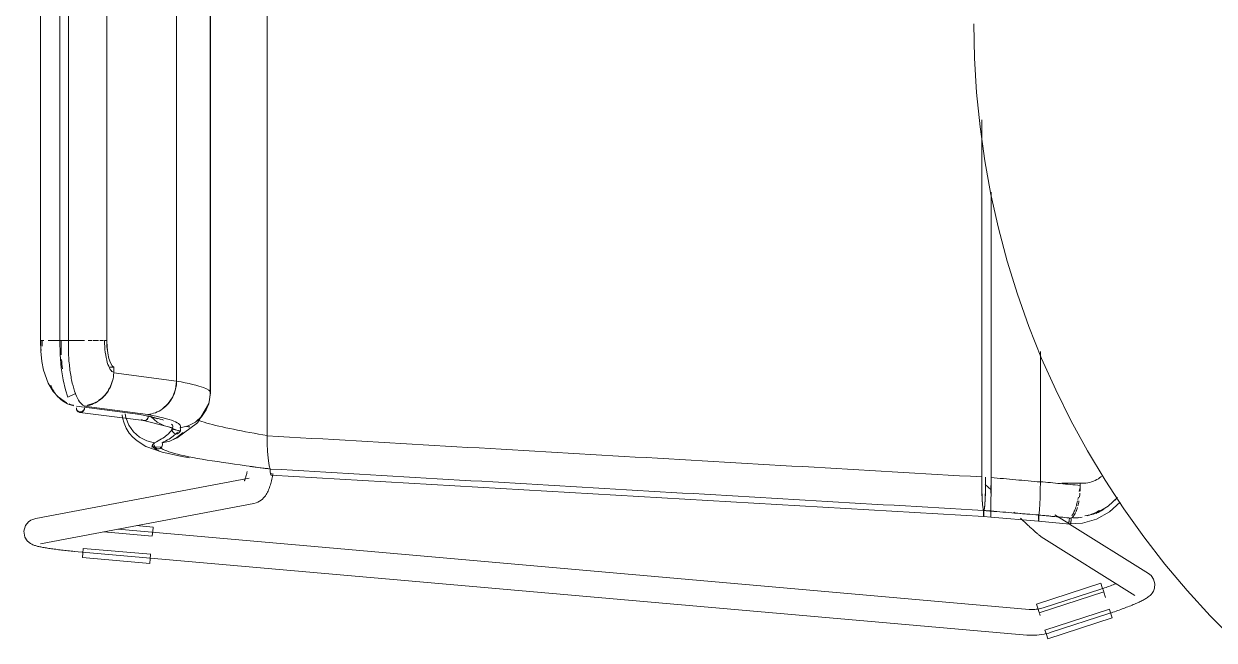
# Model space of a CAD drawing. Header units: millimetres. Extents: x 79795 to 317870, y -36033 to 97293.
# Drawn here: x 213355 to 213909, y 12019 to 12306 of the extents above; entities that cross this region are included whole.
import ezdxf

# ---------------------------------------------------------------- set-up
doc = ezdxf.new("R2010")
doc.units = ezdxf.units.MM
doc.header["$MEASUREMENT"] = 0
doc.layers.add('I-FURN', color=8, linetype='CONTINUOUS', lineweight=9)

msp = doc.modelspace()

# ---------------------------------------------------------------- linework, layer by layer
at = {"layer": 'I-FURN'}
for p, q in [((213468.3, 12497.27), (213468.3, 12113.87)), ((213468.3, 12113.87), (213468.3, 12497.27)), ((213441.8, 12477.97), (213441.8, 12133.18)), ((213441.8, 12133.18), (213441.8, 12477.97)), ((213426.2, 12471.93), (213426.2, 12139.22)), ((213426.2, 12139.22), (213426.2, 12471.93)), ((213362.83, 12453), (213362.83, 12158.15)), ((213371.87, 12453), (213371.87, 12158.15)), ((213375.83, 12158.15), (213375.83, 12453)), ((213393.67, 12453), (213393.67, 12158.15)), ((213393.73, 12158.15), (213393.73, 12453)), ((213441.95, 12133.72), (213441.95, 12438.52)), ((213797.34, 12305.57), (213797.66, 12289.58)), ((213797.66, 12289.58), (213798.62, 12273.61)), ((213798.62, 12273.61), (213800.21, 12257.69)), ((213801.03, 12260.89), (213801.03, 12094.62)), ((213801.03, 12094.62), (213801.03, 12260.89)), ((213800.21, 12257.69), (213802.45, 12241.85)), ((213802.45, 12241.85), (213805.31, 12226.11)), ((213805.31, 12226.11), (213808.8, 12210.49)), ((213805.35, 12227.19), (213805.35, 12094.36)), ((213805.35, 12094.36), (213805.35, 12227.19)), ((213808.8, 12210.49), (213812.91, 12195.03)), ((213812.91, 12195.03), (213817.64, 12179.75)), ((213817.64, 12179.75), (213822.98, 12164.66)), ((213822.98, 12164.66), (213828.91, 12149.81)), ((213362.83, 12158.15), (213362.94, 12153.12)), ((213362.83, 12158.15), (213363, 12158.15)), ((213364.32, 12158.15), (213362.85, 12158.15)), ((213368.93, 12158.15), (213366.35, 12158.15)), ((213369.09, 12158.15), (213372.11, 12158.15)), ((213372.11, 12158.15), (213369.1, 12158.15)), ((213371.87, 12158.15), (213371.96, 12151.61)), ((213371.87, 12158.15), (213371.94, 12158.15)), ((213375.72, 12158.15), (213371.87, 12158.15)), ((213371.94, 12158.15), (213372.14, 12158.15)), ((213372.14, 12158.15), (213372.44, 12158.15)), ((213372.44, 12158.15), (213372.83, 12158.15)), ((213372.83, 12158.15), (213373.28, 12158.15)), ((213373.28, 12158.15), (213373.78, 12158.15)), ((213373.78, 12158.15), (213374.27, 12158.15)), ((213374.27, 12158.15), (213374.75, 12158.15)), ((213374.75, 12158.15), (213375.17, 12158.15)), ((213375.17, 12158.15), (213375.5, 12158.15)), ((213375.5, 12158.15), (213375.72, 12158.15)), ((213375.8, 12158.15), (213379.61, 12158.15)), ((213379.62, 12158.15), (213375.8, 12158.15)), ((213383.37, 12158.15), (213379.81, 12158.15)), ((213386.84, 12158.15), (213385, 12158.15)), ((213389.82, 12158.15), (213387.36, 12158.15)), ((213392.15, 12158.15), (213390.41, 12158.15)), ((213393.84, 12155.11), (213393.73, 12158.15)), ((213394.16, 12152.26), (213393.84, 12155.11)), ((213362.94, 12153.12), (213363.45, 12148.3)), ((213363.45, 12148.3), (213364.24, 12144.26)), ((213371.96, 12151.61), (213372.45, 12145.48)), ((213394.67, 12149.77), (213394.16, 12152.26)), ((213395.34, 12147.78), (213394.67, 12149.77)), ((213396.13, 12146.43), (213395.34, 12147.78)), ((213828.32, 12092.42), (213828.32, 12152.97)), ((213828.32, 12152.97), (213828.32, 12092.42)), ((213828.91, 12149.81), (213835.44, 12135.2)), ((213364.24, 12144.26), (213366.37, 12138.21)), ((213372.45, 12145.48), (213373.3, 12139.86)), ((213395.33, 12145.79), (213396.99, 12145.79)), ((213396.99, 12145.79), (213396.13, 12146.43)), ((213396.92, 12143.08), (213396.99, 12145.79)), ((213426.2, 12139.22), (213396.92, 12143.08)), ((213366.37, 12138.21), (213368.76, 12134.33)), ((213373.3, 12139.86), (213374.39, 12135.17)), ((213425.72, 12135.45), (213426.2, 12139.22)), ((213368.76, 12134.33), (213371.05, 12131.86)), ((213371.05, 12131.86), (213374.95, 12129.18)), ((213374.39, 12135.17), (213375.56, 12131.72)), ((213375.56, 12131.72), (213379.1, 12133.48)), ((213422.33, 12128.79), (213424.41, 12131.9)), ((213424.41, 12131.9), (213425.72, 12135.45)), ((213441.95, 12133.72), (213441.15, 12128.68)), ((213441.8, 12133.18), (213441.32, 12129.39)), ((213441.33, 12129.39), (213441.8, 12133.18)), ((213835.44, 12135.2), (213842.54, 12120.86)), ((213374.95, 12129.18), (213375.15, 12129.08)), ((213379.58, 12127.54), (213409.27, 12123.69)), ((213383.11, 12127.08), (213385.55, 12126.76)), ((213383.12, 12127.51), (213412.82, 12123.67)), ((213419.59, 12126.3), (213422.33, 12128.79)), ((213441.08, 12128.53), (213435.97, 12119.88)), ((213439.95, 12125.82), (213437.78, 12122.69)), ((213437.79, 12122.68), (213439.96, 12125.82)), ((213441.15, 12128.68), (213439.78, 12125.51)), ((213441.32, 12129.39), (213439.95, 12125.82)), ((213439.96, 12125.82), (213441.33, 12129.39)), ((213381.14, 12124.7), (213410.92, 12120.84)), ((213400.92, 12123.57), (213401.07, 12122.15)), ((213401.07, 12122.15), (213401.73, 12119.65)), ((213402.59, 12122.3), (213402.21, 12124.04)), ((213402.21, 12124.04), (213402.58, 12122.29)), ((213402.58, 12122.29), (213403.98, 12118.78)), ((213414.79, 12122.44), (213408.49, 12123.82)), ((213409.85, 12121.37), (213410.24, 12121.08)), ((213410.24, 12121.08), (213410.68, 12120.89)), ((213410.68, 12120.89), (213411.15, 12120.83)), ((213410.84, 12120.86), (213422.45, 12117.89)), ((213411.15, 12120.83), (213411.62, 12120.89)), ((213411.62, 12120.89), (213412.06, 12121.08)), ((213412.06, 12121.08), (213412.44, 12121.38)), ((213412.44, 12121.38), (213412.74, 12121.76)), ((213412.74, 12121.76), (213412.94, 12122.21)), ((213412.82, 12123.67), (213414.16, 12123.9)), ((213412.94, 12122.21), (213413.02, 12122.7)), ((213413.02, 12122.7), (213412.98, 12123.2)), ((213414.11, 12122.92), (213414.32, 12122.68)), ((213414.32, 12122.68), (213417.19, 12120.18)), ((213417.22, 12121.68), (213414.79, 12122.44)), ((213417.19, 12120.18), (213420.59, 12118.42)), ((213434.91, 12120.18), (213431.52, 12118.43)), ((213431.52, 12118.42), (213434.92, 12120.18)), ((213437.78, 12122.69), (213434.91, 12120.18)), ((213434.92, 12120.18), (213437.79, 12122.68)), ((213842.54, 12120.86), (213850.21, 12106.82)), ((213401.73, 12119.65), (213402.75, 12117.28)), ((213402.75, 12117.28), (213404.13, 12115.08)), ((213403.98, 12118.78), (213406.15, 12115.7)), ((213404.13, 12115.08), (213405.81, 12113.11)), ((213406.15, 12115.7), (213408.98, 12113.22)), ((213420.59, 12118.42), (213424.3, 12117.53)), ((213422.45, 12117.89), (213427.78, 12115.72)), ((213424.02, 12116.85), (213427.91, 12116.02)), ((213424.1, 12116.57), (213424.14, 12117.06)), ((213424.14, 12117.06), (213424.1, 12116.56)), ((213424.18, 12116.07), (213424.1, 12116.57)), ((213424.1, 12116.56), (213424.18, 12116.07)), ((213424.14, 12117.06), (213424.3, 12117.53)), ((213424.3, 12117.53), (213424.14, 12117.06)), ((213424.39, 12115.62), (213424.18, 12116.07)), ((213424.18, 12116.07), (213424.38, 12115.62)), ((213424.38, 12115.62), (213424.7, 12115.24)), ((213424.7, 12115.24), (213424.39, 12115.62)), ((213425.1, 12114.95), (213424.7, 12115.24)), ((213424.7, 12115.24), (213425.1, 12114.94)), ((213425.56, 12114.76), (213425.1, 12114.95)), ((213425.1, 12114.94), (213425.56, 12114.75)), ((213426.05, 12114.69), (213425.56, 12114.76)), ((213425.56, 12114.75), (213426.05, 12114.69)), ((213426.54, 12114.76), (213426.05, 12114.69)), ((213426.05, 12114.69), (213426.54, 12114.75)), ((213429.19, 12115.35), (213426.36, 12112.96)), ((213426.36, 12112.94), (213429.19, 12115.35)), ((213435.97, 12119.88), (213426.43, 12112.9)), ((213427, 12114.95), (213426.54, 12114.76)), ((213426.54, 12114.75), (213427.01, 12114.94)), ((213427.41, 12115.24), (213427, 12114.95)), ((213427.01, 12114.94), (213427.41, 12115.24)), ((213427.72, 12115.62), (213427.41, 12115.24)), ((213427.41, 12115.24), (213427.72, 12115.62)), ((213427.92, 12116.07), (213427.72, 12115.62)), ((213427.72, 12115.62), (213427.93, 12116.07)), ((213427.8, 12117.53), (213427.97, 12117.06)), ((213427.81, 12117.53), (213431.52, 12118.42)), ((213427.97, 12117.06), (213427.81, 12117.53)), ((213428.01, 12116.57), (213427.92, 12116.07)), ((213427.93, 12116.07), (213428.01, 12116.56)), ((213427.97, 12117.06), (213428.01, 12116.57)), ((213428.01, 12116.56), (213427.97, 12117.06)), ((213405.81, 12113.11), (213407.78, 12111.37)), ((213407.78, 12111.37), (213411.89, 12108.86)), ((213408.98, 12113.22), (213412.3, 12111.48)), ((213412.3, 12111.48), (213415.93, 12110.57)), ((213415.93, 12110.57), (213414.11, 12110.91)), ((213415.01, 12109.66), (213414.69, 12108.5)), ((213415.72, 12109.6), (213415.8, 12109.11)), ((213415.8, 12109.11), (213415.73, 12109.6)), ((213415.77, 12110.1), (213415.93, 12110.57)), ((213415.93, 12110.57), (213415.77, 12110.1)), ((213416, 12108.66), (213415.8, 12109.11)), ((213415.8, 12109.11), (213415.99, 12108.65)), ((213419.51, 12109.06), (213419.3, 12108.61)), ((213419.3, 12108.6), (213419.51, 12109.05)), ((213423.03, 12111.31), (213419.42, 12110.52)), ((213419.42, 12110.52), (213423.03, 12111.3)), ((213419.42, 12110.52), (213419.57, 12110.05)), ((213419.57, 12110.05), (213419.42, 12110.52)), ((213419.6, 12109.55), (213419.51, 12109.06)), ((213419.51, 12109.05), (213419.6, 12109.55)), ((213419.57, 12110.05), (213419.6, 12109.55)), ((213419.6, 12109.55), (213419.57, 12110.05)), ((213426.35, 12112.96), (213423.03, 12111.31)), ((213423.03, 12111.3), (213426.36, 12112.94)), ((213426.43, 12112.9), (213424.68, 12112.01)), ((213468.3, 12113.87), (213468.36, 12110.11)), ((213468.36, 12110.1), (213468.3, 12113.8)), ((213468.36, 12110.11), (213468.51, 12106.57)), ((213468.51, 12106.57), (213468.36, 12110.04)), ((213411.89, 12108.86), (213419.52, 12106.19)), ((213414.69, 12108.5), (213418.54, 12108.69)), ((213415.99, 12108.65), (213416.3, 12108.26)), ((213416.3, 12108.27), (213416, 12108.66)), ((213416.7, 12107.97), (213416.3, 12108.27)), ((213416.3, 12108.26), (213416.7, 12107.96)), ((213417.15, 12107.77), (213416.7, 12107.97)), ((213416.7, 12107.96), (213417.15, 12107.77)), ((213417.63, 12107.7), (213417.15, 12107.77)), ((213417.15, 12107.77), (213417.63, 12107.69)), ((213418.12, 12107.76), (213417.63, 12107.7)), ((213417.63, 12107.69), (213418.12, 12107.75)), ((213418.58, 12107.94), (213418.12, 12107.76)), ((213418.12, 12107.75), (213418.58, 12107.94)), ((213418.98, 12108.23), (213418.58, 12107.94)), ((213418.58, 12107.94), (213418.98, 12108.23)), ((213419.3, 12108.61), (213418.98, 12108.23)), ((213418.98, 12108.23), (213419.3, 12108.6)), ((213419.52, 12106.19), (213428.04, 12104.3)), ((213428.04, 12104.3), (213432.1, 12103.57)), ((213468.51, 12106.57), (213468.75, 12103.47)), ((213468.75, 12103.47), (213468.51, 12106.52)), ((213468.75, 12103.47), (213469.06, 12100.97)), ((213469.06, 12100.97), (213468.75, 12103.44)), ((213850.21, 12106.82), (213858.43, 12093.1)), ((213469.06, 12100.97), (213469.43, 12099.23)), ((213469.43, 12099.23), (213469.06, 12100.96)), ((213469.43, 12099.23), (213469.83, 12098.32)), ((213469.83, 12098.32), (213469.43, 12099.23)), ((213469.83, 12098.32), (213469.81, 12097.85)), ((213469.81, 12097.85), (213469.83, 12098.32)), ((213469.81, 12097.85), (213469.81, 12097.36)), ((213469.81, 12097.35), (213469.81, 12097.85)), ((213459.94, 12094.06), (213360.65, 12075.24)), ((213457.71, 12092.84), (213457.72, 12092.86)), ((213457.72, 12092.86), (213457.77, 12092.93)), ((213457.77, 12092.93), (213457.81, 12093.02)), ((213457.81, 12093.02), (213457.89, 12093.17)), ((213457.89, 12093.17), (213457.97, 12093.37)), ((213457.97, 12093.37), (213458.07, 12093.6)), ((213458.07, 12093.6), (213458.17, 12093.87)), ((213458.17, 12093.87), (213458.28, 12094.17)), ((213458.28, 12094.17), (213458.39, 12094.51)), ((213458.39, 12094.51), (213458.49, 12094.87)), ((213458.49, 12094.87), (213458.6, 12095.27)), ((213458.6, 12095.27), (213458.71, 12095.69)), ((213458.71, 12095.69), (213458.81, 12096.14)), ((213458.81, 12096.14), (213458.91, 12096.61)), ((213458.91, 12096.61), (213459.01, 12097.1)), ((213469.81, 12097.36), (213469.82, 12096.86)), ((213469.81, 12096.86), (213469.81, 12097.35)), ((213469.84, 12096.41), (213469.81, 12096.86)), ((213469.82, 12096.86), (213469.84, 12096.41)), ((213469.84, 12096.41), (213469.87, 12096.02)), ((213469.87, 12096.02), (213469.84, 12096.41)), ((213469.87, 12096.02), (213469.91, 12095.73)), ((213469.91, 12095.72), (213469.87, 12096.02)), ((213470.02, 12095.46), (213470.07, 12095.52)), ((213470.07, 12095.52), (213470.02, 12095.46)), ((213801.93, 12076.17), (213470.02, 12095.46)), ((213470.12, 12095.71), (213470.16, 12096)), ((213470.17, 12095.99), (213470.12, 12095.7)), ((213470.16, 12096), (213470.2, 12096.38)), ((213470.2, 12096.37), (213470.17, 12095.99)), ((213470.21, 12092.22), (213470.37, 12092.86)), ((213470.37, 12092.86), (213470.52, 12093.52)), ((213470.52, 12093.52), (213470.67, 12094.19)), ((213470.67, 12094.19), (213470.8, 12094.87)), ((213470.8, 12094.87), (213470.93, 12095.56)), ((213470.93, 12095.56), (213471.04, 12096.27)), ((213801.03, 12094.62), (213801.06, 12090.84)), ((213802.79, 12090.83), (213802.82, 12094.51)), ((213805.35, 12094.36), (213805.35, 12090.57)), ((213805.35, 12090.57), (213805.35, 12094.36)), ((213828.29, 12088.65), (213828.32, 12092.42)), ((213858.43, 12093.1), (213867.2, 12079.72)), ((213467.86, 12086.44), (213468.18, 12086.98)), ((213468.18, 12086.98), (213468.47, 12087.51)), ((213468.47, 12087.51), (213468.75, 12088.07)), ((213468.75, 12088.07), (213469, 12088.63)), ((213469, 12088.63), (213469.23, 12089.2)), ((213469.23, 12089.2), (213469.45, 12089.78)), ((213469.45, 12089.78), (213469.66, 12090.37)), ((213469.66, 12090.37), (213469.85, 12090.97)), ((213469.85, 12090.97), (213470.04, 12091.59)), ((213470.04, 12091.59), (213470.21, 12092.22)), ((213801.06, 12090.84), (213801.14, 12087.27)), ((213801.14, 12087.27), (213801.26, 12084.14)), ((213802.59, 12084.16), (213802.71, 12087.28)), ((213802.67, 12091.13), (213805.34, 12088.56)), ((213802.71, 12087.28), (213802.79, 12090.83)), ((213805.23, 12087.01), (213805.22, 12090.57)), ((213805.22, 12090.57), (213805.23, 12087.01)), ((213805.34, 12087), (213805.33, 12083.87)), ((213805.33, 12083.87), (213805.34, 12087)), ((213805.35, 12090.57), (213805.34, 12087.01)), ((213805.34, 12087), (213805.35, 12090.57)), ((213828.29, 12088.56), (213828.21, 12085.05)), ((213828.22, 12085.12), (213828.29, 12088.56)), ((213828.32, 12092.3), (213828.29, 12088.65)), ((213838.36, 12091.71), (213848.11, 12091.71)), ((213846.87, 12091.76), (213846.87, 12090.72)), ((213362.88, 12063.45), (213462.17, 12082.27)), ((213462.17, 12082.27), (213463.16, 12082.52)), ((213463.16, 12082.52), (213464.05, 12082.89)), ((213464.05, 12082.89), (213464.84, 12083.33)), ((213464.84, 12083.33), (213465.53, 12083.81)), ((213465.53, 12083.81), (213466.13, 12084.32)), ((213466.13, 12084.32), (213466.65, 12084.84)), ((213466.65, 12084.84), (213467.1, 12085.37)), ((213467.1, 12085.37), (213467.5, 12085.9)), ((213467.5, 12085.9), (213467.86, 12086.44)), ((213801.26, 12084.14), (213801.42, 12081.64)), ((213801.42, 12081.64), (213801.62, 12079.89)), ((213802.24, 12079.91), (213802.43, 12081.66)), ((213802.43, 12081.66), (213802.59, 12084.16)), ((213805.25, 12081.39), (213805.24, 12083.89)), ((213805.24, 12083.88), (213805.25, 12081.38)), ((213805.26, 12079.64), (213805.25, 12081.39)), ((213805.25, 12081.38), (213805.26, 12079.63)), ((213805.32, 12081.37), (213805.31, 12079.62)), ((213805.31, 12079.62), (213805.32, 12081.37)), ((213805.33, 12083.87), (213805.32, 12081.37)), ((213805.32, 12081.37), (213805.33, 12083.87)), ((213827.95, 12079.54), (213828.1, 12082.02)), ((213828.1, 12081.98), (213827.95, 12079.54)), ((213828.1, 12082.02), (213828.22, 12085.12)), ((213828.21, 12085.05), (213828.1, 12082.02)), ((213859.94, 12081), (213864.16, 12085.03)), ((213860.52, 12078.32), (213865.52, 12082.92)), ((213801.62, 12079.89), (213801.83, 12079)), ((213801.83, 12079), (213801.82, 12078.53)), ((213801.82, 12078.53), (213801.82, 12078.04)), ((213801.82, 12078.04), (213801.82, 12077.55)), ((213801.82, 12077.55), (213801.83, 12077.1)), ((213801.83, 12077.1), (213801.85, 12076.72)), ((213801.85, 12076.72), (213801.87, 12076.42)), ((213801.87, 12076.42), (213801.9, 12076.23)), ((213801.9, 12076.23), (213801.93, 12076.17)), ((213801.93, 12076.17), (213801.95, 12076.24)), ((213801.93, 12076.16), (213805.29, 12075.9)), ((213801.95, 12076.24), (213801.98, 12076.43)), ((213801.98, 12076.43), (213802, 12076.72)), ((213802, 12076.72), (213802.02, 12077.1)), ((213802.02, 12077.1), (213802.03, 12077.56)), ((213802.03, 12079.01), (213802.24, 12079.91)), ((213802.04, 12078.54), (213802.03, 12079.01)), ((213802.03, 12077.56), (213802.04, 12078.05)), ((213802.04, 12078.05), (213802.04, 12078.54)), ((213805.28, 12078.27), (213805.28, 12078.74)), ((213805.28, 12078.74), (213805.28, 12078.27)), ((213805.28, 12077.77), (213805.28, 12078.27)), ((213805.28, 12078.27), (213805.28, 12077.77)), ((213805.28, 12077.28), (213805.28, 12077.77)), ((213805.28, 12077.77), (213805.28, 12077.28)), ((213805.28, 12076.83), (213805.28, 12077.28)), ((213805.28, 12077.28), (213805.28, 12076.83)), ((213805.28, 12076.45), (213805.28, 12076.83)), ((213805.28, 12076.83), (213805.28, 12076.44)), ((213805.28, 12076.15), (213805.28, 12076.45)), ((213805.28, 12076.44), (213805.28, 12076.15)), ((213805.28, 12075.97), (213805.28, 12076.15)), ((213805.28, 12076.15), (213805.28, 12075.96)), ((213805.29, 12075.9), (213805.28, 12075.97)), ((213805.28, 12075.96), (213805.29, 12075.89)), ((213805.31, 12079.62), (213805.29, 12078.73)), ((213805.29, 12078.73), (213805.31, 12079.62)), ((213805.29, 12078.73), (213805.29, 12078.26)), ((213805.29, 12078.26), (213805.29, 12078.73)), ((213805.29, 12078.26), (213805.29, 12077.77)), ((213805.29, 12077.76), (213805.29, 12078.26)), ((213805.29, 12077.77), (213805.29, 12077.28)), ((213805.29, 12077.27), (213805.29, 12077.76)), ((213805.29, 12077.28), (213805.29, 12076.83)), ((213805.29, 12076.82), (213805.29, 12077.27)), ((213805.29, 12076.83), (213805.29, 12076.44)), ((213805.29, 12076.44), (213805.29, 12076.82)), ((213805.29, 12076.44), (213805.29, 12076.15)), ((213805.29, 12076.15), (213805.29, 12076.44)), ((213805.29, 12076.15), (213805.29, 12075.96)), ((213805.29, 12075.96), (213805.29, 12076.15)), ((213805.29, 12075.96), (213805.29, 12075.9)), ((213805.29, 12075.89), (213805.29, 12075.96)), ((213827.49, 12074.07), (213805.29, 12075.89)), ((213816.53, 12077.8), (213816.02, 12078.28)), ((213827.39, 12076.43), (213827.38, 12075.93)), ((213827.38, 12075.94), (213827.39, 12076.43)), ((213827.39, 12075.45), (213827.38, 12075.94)), ((213827.38, 12075.93), (213827.39, 12075.44)), ((213827.39, 12076.43), (213827.39, 12076.91)), ((213827.39, 12076.9), (213827.39, 12076.43)), ((213827.58, 12076.92), (213827.77, 12077.81)), ((213827.77, 12077.8), (213827.58, 12076.92)), ((213827.59, 12076.45), (213827.58, 12076.92)), ((213827.58, 12076.92), (213827.59, 12076.45)), ((213827.59, 12075.95), (213827.59, 12076.45)), ((213827.59, 12076.45), (213827.59, 12075.95)), ((213827.59, 12075.46), (213827.59, 12075.95)), ((213827.59, 12075.95), (213827.59, 12075.46)), ((213827.77, 12077.81), (213827.95, 12079.54)), ((213827.95, 12079.52), (213827.77, 12077.81)), ((213841.57, 12072.95), (213835.12, 12076.99)), ((213854.11, 12077.63), (213859.94, 12081)), ((213854.51, 12074.93), (213860.52, 12078.32)), ((213867.2, 12079.72), (213876.5, 12066.7)), ((213355.89, 12072.1), (213355.05, 12069.35)), ((213355.89, 12072.1), (213357.21, 12073.68)), ((213357.21, 12073.68), (213358.29, 12074.43)), ((213358.29, 12074.43), (213359.09, 12074.8)), ((213359.09, 12074.8), (213359.71, 12075.02)), ((213359.71, 12075.02), (213360.23, 12075.15)), ((213360.23, 12075.15), (213360.65, 12075.24)), ((213823.1, 12032.98), (213398.75, 12070.26)), ((213415.23, 12071.31), (213407.34, 12072)), ((213415.23, 12071.31), (213415.05, 12069.27)), ((213819.5, 12074.98), (213819.02, 12075.44)), ((213819.98, 12074.54), (213819.5, 12074.98)), ((213820.45, 12074.1), (213819.98, 12074.54)), ((213820.91, 12073.66), (213820.45, 12074.1)), ((213821.36, 12073.24), (213820.91, 12073.66)), ((213821.81, 12072.83), (213821.36, 12073.24)), ((213822.24, 12072.42), (213821.81, 12072.83)), ((213822.67, 12072.03), (213822.24, 12072.42)), ((213823.08, 12071.65), (213822.67, 12072.03)), ((213823.48, 12071.28), (213823.08, 12071.65)), ((213823.87, 12070.93), (213823.48, 12071.28)), ((213824.25, 12070.58), (213823.87, 12070.93)), ((213824.62, 12070.26), (213824.25, 12070.58)), ((213824.97, 12069.94), (213824.62, 12070.26)), ((213827.4, 12074.99), (213827.39, 12075.45)), ((213827.39, 12075.44), (213827.4, 12074.99)), ((213827.42, 12074.61), (213827.44, 12074.32)), ((213827.44, 12074.32), (213827.42, 12074.61)), ((213827.44, 12074.32), (213827.46, 12074.13)), ((213827.46, 12074.13), (213827.44, 12074.32)), ((213827.46, 12074.13), (213827.49, 12074.07)), ((213827.49, 12074.07), (213827.46, 12074.13)), ((213827.51, 12074.14), (213827.49, 12074.07)), ((213827.49, 12074.07), (213827.51, 12074.13)), ((213841.98, 12072.64), (213827.49, 12074.07)), ((213827.51, 12074.13), (213827.54, 12074.32)), ((213827.54, 12074.32), (213827.56, 12074.62)), ((213827.56, 12074.62), (213827.54, 12074.33)), ((213827.57, 12075.01), (213827.56, 12074.62)), ((213827.56, 12074.62), (213827.57, 12075)), ((213827.57, 12075), (213827.59, 12075.46)), ((213827.59, 12075.46), (213827.57, 12075.01)), ((213841.08, 12072.77), (213847.99, 12073.05)), ((213878.71, 12049.68), (213841.94, 12072.71)), ((213847.99, 12073.05), (213854.51, 12074.93)), ((213355.05, 12069.35), (213355.54, 12066.59)), ((213355.54, 12066.59), (213356.58, 12064.94)), ((213356.58, 12064.94), (213357.49, 12064.08)), ((213392.38, 12069.05), (213414.86, 12067.08)), ((213415.05, 12069.27), (213414.87, 12067.2)), ((213825.3, 12069.64), (213824.97, 12069.94)), ((213825.63, 12069.35), (213825.3, 12069.64)), ((213825.93, 12069.08), (213825.63, 12069.35)), ((213826.23, 12068.82), (213825.93, 12069.08)), ((213826.51, 12068.58), (213826.23, 12068.82)), ((213826.77, 12068.35), (213826.51, 12068.58)), ((213827.03, 12068.13), (213826.77, 12068.35)), ((213827.27, 12067.93), (213827.03, 12068.13)), ((213827.5, 12067.74), (213827.27, 12067.93)), ((213827.72, 12067.56), (213827.5, 12067.74)), ((213827.94, 12067.39), (213827.72, 12067.56)), ((213828.17, 12067.22), (213827.94, 12067.39)), ((213828.43, 12067.03), (213828.17, 12067.22)), ((213828.75, 12066.82), (213828.43, 12067.03)), ((213828.75, 12066.82), (213872.34, 12039.51)), ((213876.5, 12066.7), (213886.31, 12054.06)), ((213357.49, 12064.08), (213358.19, 12063.61)), ((213358.19, 12063.61), (213358.75, 12063.3)), ((213358.75, 12063.3), (213359.22, 12063.09)), ((213359.22, 12063.09), (213359.65, 12062.92)), ((213359.65, 12062.92), (213360.06, 12062.78)), ((213360.06, 12062.78), (213360.45, 12062.65)), ((213360.45, 12062.65), (213360.85, 12062.54)), ((213360.85, 12062.54), (213361.25, 12062.43)), ((213361.25, 12062.43), (213361.66, 12062.32)), ((213361.66, 12062.32), (213362.09, 12062.22)), ((213362.09, 12062.22), (213362.53, 12062.13)), ((213362.53, 12062.13), (213362.99, 12062.03)), ((213362.99, 12062.03), (213363.47, 12061.93)), ((213363.47, 12061.93), (213363.97, 12061.84)), ((213363.97, 12061.84), (213364.48, 12061.74)), ((213364.48, 12061.74), (213365.01, 12061.65)), ((213365.01, 12061.65), (213365.57, 12061.56)), ((213365.57, 12061.56), (213366.13, 12061.47)), ((213366.13, 12061.47), (213366.72, 12061.37)), ((213366.72, 12061.37), (213367.32, 12061.28)), ((213367.32, 12061.28), (213367.94, 12061.19)), ((213367.94, 12061.19), (213368.58, 12061.1)), ((213368.58, 12061.1), (213369.23, 12061.01)), ((213369.23, 12061.01), (213369.89, 12060.93)), ((213369.89, 12060.93), (213370.56, 12060.84)), ((213370.56, 12060.84), (213371.25, 12060.75)), ((213371.25, 12060.75), (213371.95, 12060.67)), ((213371.95, 12060.67), (213372.66, 12060.59)), ((213372.66, 12060.59), (213373.38, 12060.5)), ((213373.38, 12060.5), (213374.1, 12060.42)), ((213374.1, 12060.42), (213374.84, 12060.35)), ((213374.84, 12060.35), (213375.58, 12060.27)), ((213375.58, 12060.27), (213376.32, 12060.2)), ((213376.32, 12060.2), (213377.07, 12060.12)), ((213377.07, 12060.12), (213377.82, 12060.05)), ((213377.82, 12060.05), (213378.57, 12059.99)), ((213378.57, 12059.99), (213378.73, 12059.97)), ((213378.73, 12059.97), (213822.05, 12021.03)), ((213382.34, 12057.16), (213382.52, 12059.2)), ((213382.52, 12059.2), (213382.7, 12061.27)), ((213414.12, 12058.63), (213382.71, 12061.39)), ((213413.75, 12054.4), (213382.34, 12057.16)), ((213413.93, 12056.44), (213413.75, 12054.4)), ((213414.11, 12058.51), (213413.93, 12056.44)), ((213886.31, 12054.06), (213896.61, 12041.82)), ((213879.83, 12048.79), (213878.71, 12049.68)), ((213879.83, 12048.79), (213881.06, 12047.06)), ((213856.52, 12045.15), (213826.52, 12035.46)), ((213856.48, 12042.43), (213829.66, 12033.72)), ((213856.81, 12042.54), (213856.48, 12042.43)), ((213856.52, 12045.15), (213857.15, 12043.2)), ((213857.5, 12042.77), (213856.81, 12042.54)), ((213857.15, 12043.2), (213857.79, 12041.23)), ((213858.19, 12043), (213857.5, 12042.77)), ((213858.87, 12043.23), (213858.19, 12043)), ((213859.55, 12043.47), (213858.87, 12043.23)), ((213860.22, 12043.7), (213859.55, 12043.47)), ((213860.89, 12043.94), (213860.22, 12043.7)), ((213861.55, 12044.17), (213860.89, 12043.94)), ((213862.19, 12044.41), (213861.55, 12044.17)), ((213862.83, 12044.64), (213862.19, 12044.41)), ((213863.45, 12044.88), (213862.83, 12044.64)), ((213881.47, 12042.85), (213880.95, 12041.47)), ((213881.06, 12047.06), (213881.64, 12044.83)), ((213881.64, 12044.83), (213881.47, 12042.85)), ((213827.82, 12031.42), (213857.83, 12041.11)), ((213858.66, 12038.53), (213857.86, 12041.01)), ((213875.72, 12037.09), (213875.27, 12036.86)), ((213876.16, 12037.31), (213875.72, 12037.09)), ((213876.59, 12037.54), (213876.16, 12037.31)), ((213877, 12037.77), (213876.59, 12037.54)), ((213877.4, 12038.01), (213877, 12037.77)), ((213877.79, 12038.25), (213877.4, 12038.01)), ((213878.18, 12038.51), (213877.79, 12038.25)), ((213878.57, 12038.79), (213878.18, 12038.51)), ((213878.97, 12039.1), (213878.57, 12038.79)), ((213879.4, 12039.47), (213878.97, 12039.1)), ((213879.86, 12039.93), (213879.4, 12039.47)), ((213880.38, 12040.56), (213879.86, 12039.93)), ((213880.95, 12041.47), (213880.38, 12040.56)), ((213896.61, 12041.82), (213907.4, 12030.01)), ((213823.12, 12032.97), (213823.1, 12032.98)), ((213823.78, 12032.93), (213823.12, 12032.97)), ((213824.45, 12032.91), (213823.78, 12032.93)), ((213825.11, 12032.92), (213824.45, 12032.91)), ((213825.77, 12032.96), (213825.11, 12032.92)), ((213826.43, 12033.02), (213825.77, 12032.96)), ((213827.09, 12033.11), (213826.43, 12033.02)), ((213827.15, 12033.51), (213826.52, 12035.46)), ((213827.74, 12033.22), (213827.09, 12033.11)), ((213827.79, 12031.54), (213827.15, 12033.51)), ((213828.38, 12033.36), (213827.74, 12033.22)), ((213829.03, 12033.53), (213828.38, 12033.36)), ((213829.66, 12033.72), (213829.03, 12033.53)), ((213860.44, 12033.04), (213830.43, 12023.35)), ((213860.47, 12032.92), (213861.11, 12030.95)), ((213861.38, 12031.42), (213860.64, 12031.17)), ((213862.12, 12031.66), (213861.38, 12031.42)), ((213862.85, 12031.91), (213862.12, 12031.66)), ((213863.58, 12032.16), (213862.85, 12031.91)), ((213864.3, 12032.41), (213863.58, 12032.16)), ((213865.02, 12032.67), (213864.3, 12032.41)), ((213865.72, 12032.92), (213865.02, 12032.67)), ((213866.42, 12033.18), (213865.72, 12032.92)), ((213867.11, 12033.43), (213866.42, 12033.18)), ((213867.79, 12033.69), (213867.11, 12033.43)), ((213868.45, 12033.94), (213867.79, 12033.69)), ((213869.11, 12034.19), (213868.45, 12033.94)), ((213869.75, 12034.45), (213869.11, 12034.19)), ((213870.37, 12034.7), (213869.75, 12034.45)), ((213870.98, 12034.94), (213870.37, 12034.7)), ((213871.58, 12035.19), (213870.98, 12034.94)), ((213872.16, 12035.44), (213871.58, 12035.19)), ((213872.72, 12035.68), (213872.16, 12035.44)), ((213873.26, 12035.92), (213872.72, 12035.68)), ((213873.79, 12036.16), (213873.26, 12035.92)), ((213874.3, 12036.39), (213873.79, 12036.16)), ((213874.79, 12036.63), (213874.3, 12036.39)), ((213875.27, 12036.86), (213874.79, 12036.63)), ((213828.23, 12030.16), (213827.96, 12031.01)), ((213861.74, 12029), (213831.73, 12019.31)), ((213833.37, 12022.31), (213860.18, 12031.02)), ((213860.64, 12031.17), (213860.18, 12031.02)), ((213861.11, 12030.95), (213861.74, 12029)), ((213907.4, 12030.01), (213918.65, 12018.63)), ((213822.05, 12021.02), (213823.19, 12020.95)), ((213823.19, 12020.95), (213824.33, 12020.91)), ((213824.33, 12020.91), (213825.47, 12020.93)), ((213825.47, 12020.93), (213826.61, 12020.99)), ((213826.61, 12020.99), (213827.75, 12021.09)), ((213827.75, 12021.09), (213828.88, 12021.24)), ((213828.88, 12021.24), (213830.01, 12021.44)), ((213830.01, 12021.44), (213831.13, 12021.68)), ((213831.1, 12021.26), (213830.47, 12023.23)), ((213831.73, 12019.31), (213831.1, 12021.26)), ((213831.13, 12021.68), (213832.23, 12021.97)), ((213832.23, 12021.97), (213833.32, 12022.29)), ((213833.32, 12022.29), (213833.37, 12022.31))]:
    msp.add_line(p, q, dxfattribs=at)
for centre, major_axis, ratio, start_param, end_param in [((213367.11, 12158.15), (0, -12.4), 0.287441, 4.712389, 4.932602), ((213378.58, 12158.15), (-15.75, 0), 0.000004, 2.669107, 2.851347), ((213411.13, 12139.35), (0, 15.78), 0.955139, 3.737469, 4.704147), ((213411.13, 12139.35), (0, 15.78), 0.955139, 3.495799, 3.737346), ((213411.15, 12122.79), (0, 1.96), 0.955139, 2.379629, 4.923331), ((213411.13, 12139.35), (0, 15.78), 0.955139, 3.254129, 3.495629)]:
    msp.add_ellipse(centre, major_axis=major_axis, ratio=ratio, start_param=start_param, end_param=end_param, dxfattribs=at)
for points in [[(213363.11, 12153.55), (213362.98, 12155.02), (213362.92, 12156.57), (213362.92, 12158.15)], [(213372.51, 12151.55), (213372.4, 12153.73), (213372.36, 12155.93), (213372.4, 12158.15)], [(213396.91, 12143.33), (213396.35, 12143.45), (213395.25, 12144.4), (213393.86, 12147.72), (213392.9, 12152.52), (213392.64, 12156.25), (213392.61, 12158.15)], [(213393.68, 12157.31), (213393.74, 12154.53), (213394.1, 12151.99), (213394.62, 12149.77)], [(213373.08, 12144.99), (213372.9, 12146.41), (213372.73, 12147.86), (213372.62, 12149.33)], [(213383.12, 12127.51), (213384.36, 12127.66), (213386.74, 12128.24), (213390.08, 12130.01), (213392.92, 12132.54), (213395.11, 12135.68), (213396.52, 12139.28), (213396.88, 12141.78), (213396.92, 12143.08)], [(213383.13, 12127.72), (213382.4, 12128.07), (213381, 12129.38), (213379.73, 12131.85), (213379.16, 12133.31)], [(213441.8, 12133.18), (213441.9, 12133.36), (213441.95, 12133.54), (213441.95, 12133.72)], [(213378.25, 12127.98), (213377.57, 12128.14), (213376.89, 12128.34), (213376.23, 12128.59)], [(213388.63, 12129.5), (213387.37, 12128.8), (213386.01, 12128.4), (213384.63, 12128.06)], [(213420.15, 12121.07), (213418.25, 12121.73), (213415.45, 12122.38), (213412.4, 12123.04)], [(213427.8, 12117.53), (213428.36, 12118.56), (213426.39, 12120.6), (213418.33, 12122.65), (213412.82, 12123.67)], [(213424.3, 12117.53), (213424.59, 12118.08), (213424.45, 12118.62), (213423.88, 12119.17)], [(213432.27, 12117.92), (213431.8, 12117.98), (213431.33, 12118.03), (213430.87, 12118.09)], [(213634.54, 12104.21), (213579.08, 12107.4), (213523.66, 12110.6), (213468.3, 12113.8)], [(213801.03, 12094.62), (213745.51, 12097.82), (213689.98, 12101.01), (213634.54, 12104.21)], [(213469.82, 12098.34), (213466.69, 12098.73), (213463.53, 12099.13), (213460.42, 12099.53)], [(213469.83, 12098.32), (213525.07, 12095.1), (213635.66, 12088.66), (213746.42, 12082.22), (213801.83, 12079)], [(213816.84, 12093.33), (213813.01, 12093.67), (213809.18, 12094.01), (213805.35, 12094.36)], [(213828.32, 12092.3), (213824.5, 12092.64), (213820.67, 12092.98), (213816.84, 12093.33)], [(213846.87, 12090.72), (213843.84, 12090.98), (213837.7, 12091.52), (213831.45, 12092.11), (213828.32, 12092.42)], [(213846.45, 12087.88), (213846.52, 12088.35), (213846.57, 12088.83), (213846.62, 12089.3)], [(213846.7, 12087), (213846.65, 12086.39), (213846.59, 12085.79), (213846.51, 12085.2)], [(213846.87, 12090.72), (213846.86, 12089.77), (213846.83, 12088.84), (213846.77, 12087.94)], [(213848.39, 12091.71), (213847.88, 12091.7), (213847.37, 12091.72), (213846.87, 12091.76)], [(213844.95, 12080.93), (213845.2, 12081.74), (213845.43, 12082.61), (213845.65, 12083.53)], [(213846.27, 12083.51), (213846.12, 12082.67), (213845.96, 12081.86), (213845.77, 12081.13)], [(213845.8, 12084.19), (213845.87, 12084.52), (213845.95, 12084.86), (213846.02, 12085.2)], [(213863.85, 12084.69), (213863.6, 12084.4), (213863.34, 12084.11), (213863.07, 12083.82)], [(213805.29, 12078.73), (213804.72, 12078.78), (213803.56, 12078.87), (213802.4, 12078.96), (213801.83, 12079)], [(213802.03, 12079.01), (213802.04, 12078.42), (213802.04, 12076.91), (213801.96, 12076.17), (213801.93, 12076.16)], [(213805.28, 12078.74), (213804.74, 12078.79), (213803.65, 12078.88), (213802.57, 12078.97), (213802.03, 12079.01)], [(213805.29, 12078.73), (213809.01, 12078.43), (213816.45, 12077.83), (213823.87, 12077.22), (213827.58, 12076.92)], [(213842.53, 12075.48), (213840.09, 12075.72), (213835.14, 12076.2), (213830.1, 12076.68), (213827.58, 12076.92)], [(213834.48, 12076.2), (213832.19, 12076.43), (213829.89, 12076.66), (213827.58, 12076.89)], [(213844.7, 12078.03), (213844.38, 12077.34), (213843.68, 12076.19), (213842.93, 12075.63), (213842.53, 12075.48)], [(213842.89, 12076.49), (213843.21, 12076.9), (213843.54, 12077.42), (213843.85, 12078.06)], [(213843.37, 12075.52), (213844.26, 12075.54), (213845.16, 12075.6), (213846.05, 12075.7)], [(213843.96, 12078.31), (213844.26, 12078.95), (213844.53, 12079.69), (213844.8, 12080.51)], [(213847.82, 12075.83), (213846.58, 12075.63), (213845.33, 12075.6), (213844.06, 12075.59)], [(213845.59, 12080.46), (213845.38, 12079.73), (213845.15, 12079.09), (213844.9, 12078.5)], [(213841.23, 12072.83), (213841.28, 12072.87), (213841.37, 12072.99), (213841.5, 12073.29), (213841.62, 12073.67), (213841.71, 12074.13), (213841.78, 12074.62), (213841.81, 12075.12), (213841.81, 12075.43), (213841.8, 12075.58)]]:
    msp.add_open_spline(points, degree=3, dxfattribs=at)
for points, knots in [([(213379.1, 12133.48), (213378.55, 12134.9), (213377.56, 12138.23), (213376.46, 12144.29), (213375.83, 12151.15), (213375.76, 12155.8), (213375.8, 12158.15)], [0.3397465, 0.3397465, 0.3397465, 0.3397465, 0.5, 0.6666667, 0.8333333, 0.9999948, 0.9999948, 0.9999948, 0.9999948]), ([(213367.67, 12137.28), (213367.86, 12136.76), (213368.43, 12135.42), (213369.17, 12134.16), (213369.7, 12133.44)], [0.260519, 0.260519, 0.260519, 0.260519, 0.3333333, 0.4544474, 0.4544474, 0.4544474, 0.4544474]), ([(213396.36, 12139.49), (213396.03, 12138.28), (213394.61, 12134.78), (213392.15, 12131.48), (213390, 12130.35)], [-0.8309955, -0.8309955, -0.8309955, -0.8309955, -0.6666667, -0.3333333, -0.3333333, -0.3333333, -0.3333333]), ([(213441.95, 12133.72), (213441.95, 12134.55), (213439.57, 12136.38), (213431.93, 12138.21), (213426.2, 12139.22)], [0.0892847, 0.0892847, 0.0892847, 0.0892847, 0.5, 1, 1, 1, 1]), ([(213370.32, 12132.64), (213371.12, 12131.7), (213372.93, 12130.02), (213375.75, 12128.43), (213377.66, 12127.96), (213378.4, 12127.8)], [0.5, 0.5, 0.5, 0.5, 0.6666667, 0.8333333, 0.9365189, 0.9365189, 0.9365189, 0.9365189]), ([(213379.54, 12126.66), (213379.53, 12126.52), (213379.55, 12126.3), (213379.62, 12126), (213379.72, 12125.74), (213379.9, 12125.42), (213380.19, 12125.1), (213380.55, 12124.87), (213380.9, 12124.73), (213381.21, 12124.68), (213381.48, 12124.68), (213381.75, 12124.71), (213382, 12124.79), (213382.25, 12124.9), (213382.56, 12125.09), (213382.88, 12125.41), (213383.12, 12125.81), (213383.24, 12126.17), (213383.28, 12126.43), (213383.3, 12126.59), (213383.31, 12126.66)], [0.1111111, 0.1111111, 0.1111111, 0.1111111, 0.1666667, 0.1944444, 0.2222222, 0.2777778, 0.3333333, 0.3888889, 0.4444444, 0.4791667, 0.5138889, 0.5486111, 0.5833333, 0.6180556, 0.6527778, 0.7222222, 0.7916667, 0.8263889, 0.8611111, 0.8888889, 0.8888889, 0.8888889, 0.8888889]), ([(213383.21, 12126.26), (213383.17, 12126.15), (213383.08, 12125.91), (213382.8, 12125.5), (213382.25, 12125.05), (213381.38, 12124.79), (213380.6, 12125.02), (213380.09, 12125.42), (213379.79, 12125.8), (213379.6, 12126.26), (213379.56, 12126.59), (213379.55, 12126.75)], [-0.8125, -0.8125, -0.8125, -0.8125, -0.765625, -0.71875, -0.625, -0.5, -0.375, -0.3125, -0.25, -0.1875, -0.125, -0.125, -0.125, -0.125]), ([(213468.3, 12113.87), (213462.91, 12114.85), (213452.13, 12116.79), (213441.42, 12119.23), (213437.18, 12120.69), (213436.03, 12121.17)], [0, 0, 0, 0, 0.25, 0.5, 0.625, 0.625, 0.625, 0.625]), ([(213415.93, 12110.57), (213418.33, 12111.73), (213421.76, 12113.82), (213423.55, 12115.92), (213424.02, 12116.85)], [0, 0, 0, 0, 0.5, 0.9025383, 0.9025383, 0.9025383, 0.9025383]), ([(213419.42, 12110.52), (213421.83, 12111.69), (213424.48, 12113.32), (213426.15, 12114.94), (213426.55, 12115.4)], [0, 0, 0, 0, 0.5, 0.6963068, 0.6963068, 0.6963068, 0.6963068]), ([(213418.14, 12106.8), (213417.51, 12107.03), (213414.6, 12108.29), (213414.38, 12109.55), (213415.93, 12110.57)], [0.6929173, 0.6929173, 0.6929173, 0.6929173, 0.75, 1, 1, 1, 1]), ([(213469.83, 12098.32), (213462.28, 12099.34), (213447.07, 12101.37), (213428.63, 12104.42), (213420.33, 12106.86), (213418.73, 12108.28), (213418.54, 12108.69)], [0, 0, 0, 0, 0.25, 0.5, 0.75, 0.8499411, 0.8499411, 0.8499411, 0.8499411]), ([(213801.83, 12079), (213801.68, 12079.28), (213801.47, 12080.67), (213801.25, 12084.03), (213801.13, 12087.19), (213801.05, 12090.8), (213801.03, 12093.35), (213801.03, 12094.62)], [-1, -1, -1, -1, -0.666667, -0.5, -0.333333, -0.166667, 0, 0, 0, 0]), ([(213802.82, 12094.51), (213802.82, 12092), (213802.76, 12088.23), (213802.6, 12084.04), (213802.38, 12080.69), (213802.17, 12079.3), (213802.03, 12079.01)], [-0.996036, -0.996036, -0.996036, -0.996036, -0.6666667, -0.5, -0.3333333, 0, 0, 0, 0]), ([(213856.76, 12094.87), (213855.86, 12094.11), (213852.86, 12092.18), (213849.25, 12091.55), (213846.87, 12091.76)], [0.5, 0.5, 0.5, 0.5, 0.6666667, 1, 1, 1, 1]), ([(213801.93, 12076.16), (213801.91, 12076.17), (213801.88, 12076.3), (213801.85, 12076.7), (213801.83, 12077.08), (213801.82, 12077.54), (213801.81, 12078.03), (213801.82, 12078.54), (213801.82, 12078.85), (213801.83, 12079)], [-0.498493, -0.498493, -0.498493, -0.498493, -0.375, -0.3125, -0.25, -0.1875, -0.125, -0.0625, 0, 0, 0, 0]), ([(213805.28, 12078.74), (213808.97, 12078.43), (213814.31, 12077.99), (213819.64, 12077.55), (213821.28, 12077.41)], [0, 0, 0, 0, 0.5, 0.7233886, 0.7233886, 0.7233886, 0.7233886]), ([(213858, 12079.69), (213857.1, 12079.12), (213854.28, 12077.45), (213851.18, 12076.84), (213849.04, 12076.56)], [0.591443, 0.591443, 0.591443, 0.591443, 0.6666667, 0.8236682, 0.8236682, 0.8236682, 0.8236682]), ([(213850.14, 12076.56), (213851.49, 12076.95), (213853.44, 12077.68), (213855.27, 12078.69), (213855.85, 12079.04)], [0.2297626, 0.2297626, 0.2297626, 0.2297626, 0.3333333, 0.3824546, 0.3824546, 0.3824546, 0.3824546]), ([(213842.53, 12075.48), (213842.55, 12075.34), (213842.59, 12075.05), (213842.6, 12074.63), (213842.59, 12074.26), (213842.57, 12073.96), (213842.54, 12073.7), (213842.49, 12073.44), (213842.42, 12073.22), (213842.36, 12073.03), (213842.26, 12072.83), (213842.17, 12072.73), (213842.13, 12072.69)], [0, 0, 0, 0, 0.0555556, 0.1111111, 0.1666667, 0.1944444, 0.2222222, 0.2777778, 0.3055556, 0.3333333, 0.3888889, 0.4444444, 0.4444444, 0.4444444, 0.4444444])]:
    msp.add_open_spline(points, degree=3, knots=knots, dxfattribs=at)

doc.saveas('drawing.dxf')
